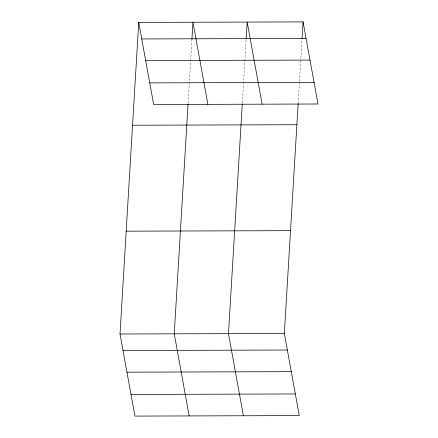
<?xml version="1.0" encoding="UTF-8"?>
<svg xmlns="http://www.w3.org/2000/svg" width="438" height="438" viewBox="0 0 438 438"><rect width="100%" height="100%" fill="white"/><g stroke="black" fill="none" stroke-linecap="round" stroke-linejoin="round"><path stroke-width="0.33" stroke-dasharray="2.19 1.64" d="M188.088 103.417L190.607 61.479M190.65 60.8L191.948 39.157M242.318 103.253L246.14 39.661M298.147 103.751L299.45 82.103M299.488 81.43L302.012 39.486"/><path stroke-width="0.66" d="M298.147 103.751L284.344 333.482L299.264 415.585L134.931 416.1L120.012 333.997L138.737 22.415L303.069 21.9L317.988 104.003L153.656 104.518L138.737 22.415M188.044 104.096L174.242 333.827L189.161 415.93M191.948 39.157L192.966 22.245L207.886 104.348M242.274 103.926L228.472 333.657L243.391 415.761M246.178 38.987L247.196 22.075L262.116 104.178M302.05 38.812L303.069 21.9M141.742 38.955L306.074 38.44M145.673 60.586L310.005 60.077M149.725 82.881L314.057 82.366M132.555 125.235L296.887 124.721M126.193 231.176L290.52 230.662M120.012 333.997L284.344 333.482M123.018 350.537L287.35 350.022M126.949 372.174L291.281 371.659M131 394.463L295.332 393.954"/></g></svg>
